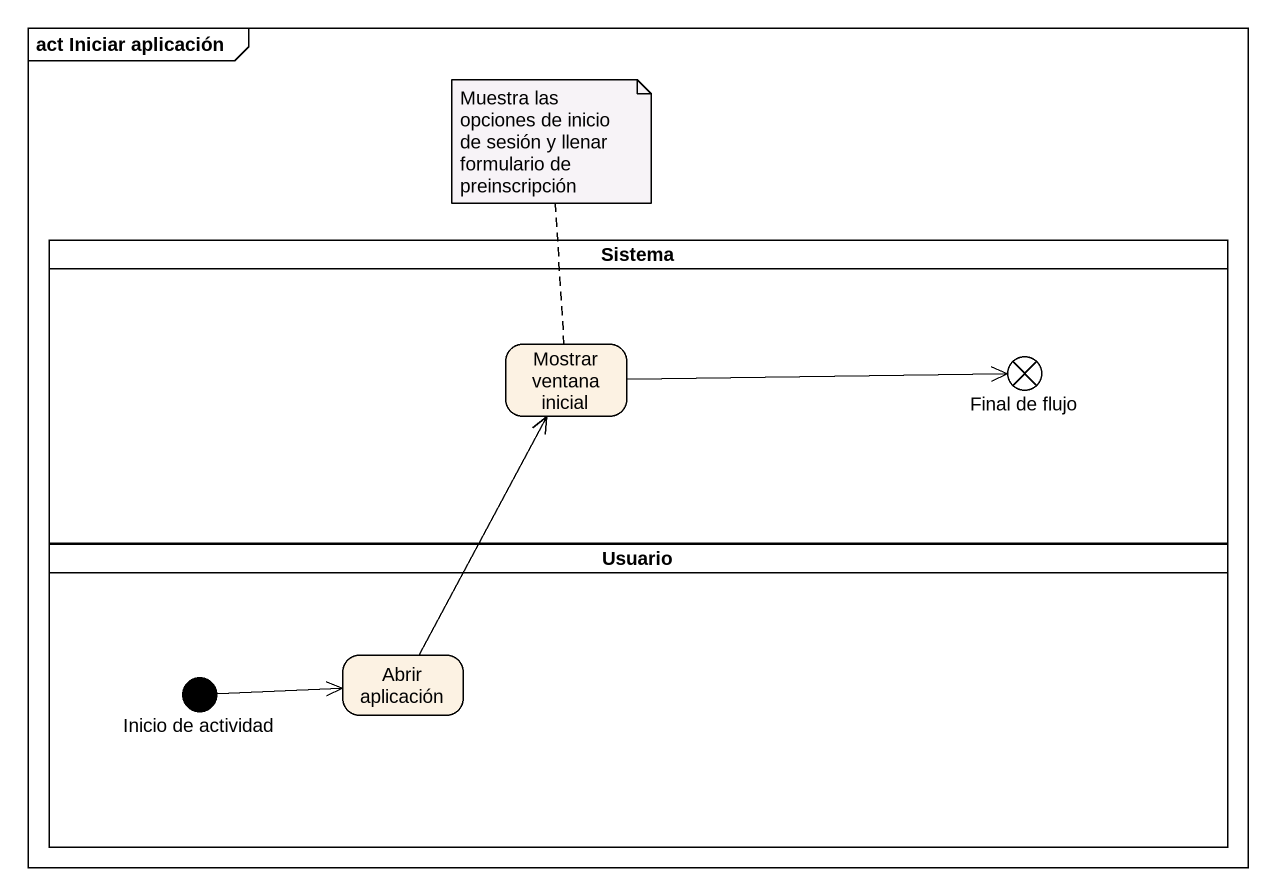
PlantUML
@startuml
mainframe act Iniciar aplicación
hide empty description
state Sistema <<partition>> {
  state "Mostrar ventana inicial" as Mostrar_ventana_inicial
  state "Final de flujo" as Final_de_flujo <<end>>
}
state Usuario <<partition>> {
  state "Inicio de actividad" as Inicio_de_actividad <<start>>
  state "Abrir aplicación" as Abrir_aplicación
}
Mostrar_ventana_inicial -right-> Final_de_flujo
Inicio_de_actividad -right-> Abrir_aplicación
Abrir_aplicación -up-> Mostrar_ventana_inicial
note top of Mostrar_ventana_inicial : Muestra las opciones de inicio de sesión y llenar formulario de preinscripción
@enduml
